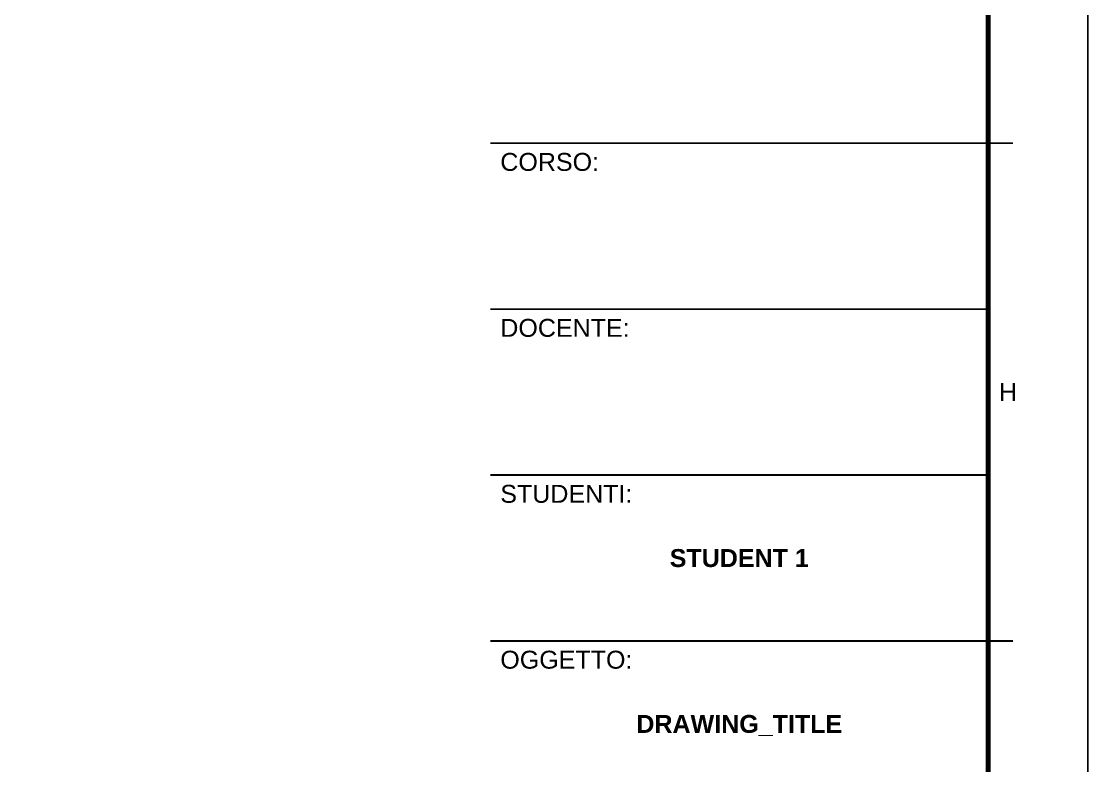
# Paper-space layout 'A000' of a CAD drawing. Header units: millimetres. Extents: x 0 to 841, y 0 to 594.
# Drawn here: x 733.9 to 841.1, y 147.5 to 222.2 of the extents above; entities that cross this region are included whole.
import ezdxf
from ezdxf.enums import TextEntityAlignment as Align

# ---------------------------------------------------------------- set-up
doc = ezdxf.new("R2010")
doc.units = ezdxf.units.MM
doc.header["$MEASUREMENT"] = 0
doc.layers.add('G-ANNO-NPLT', color=210, linetype='Continuous', plot=False)
doc.layers.add('G-ANNO-TEXT', color=3, linetype='Continuous')
doc.layers.add('G-ANNO-TTLB', color=3, linetype='Continuous')
doc.styles.add('ARIAL', font='arial.ttf')
doc.styles.add('ARIAL-BOLD', font='arialbd.ttf')

# ---------------------------------------------------------------- blocks, each defined once
blk = doc.blocks.new('A1_GRID_LAYOUT')
at = {"layer": 'G-ANNO-NPLT', "const_width": 0.18}
blk.add_lwpolyline([(841, 0), (841, 594)], dxfattribs=at)
at = {"layer": 'G-ANNO-TTLB', "const_width": 0.5, "flags": 128}
blk.add_lwpolyline([(25, 584), (25, 10), (831, 10), (831, 584)], close=True, dxfattribs=at)
at = {"layer": 'G-ANNO-TTLB', "const_width": 0.18, "flags": 128}
for points in [[(833.5, 210), (831, 210)], [(833.5, 160), (831, 160)]]:
    blk.add_lwpolyline(points, dxfattribs=at)
at = {"layer": 'G-ANNO-TEXT', "style": 'ARIAL'}
blk.add_text('H', height=1.8, dxfattribs=at).set_placement((832.98, 185), align=Align.MIDDLE_CENTER)
blk = doc.blocks.new('BLOCK_TITLE')
at = {"layer": 'G-ANNO-TTLB', "const_width": 0.18}
for points in [[(0, 200), (-50, 200)], [(0, 183.33), (-50, 183.33)], [(0, 166.67), (-50, 166.67)], [(-50, 166.67), (0, 166.67)], [(-50, 150), (0, 150)], [(-50, 150), (0, 150)], [(-50, 150), (0, 150)], [(-50, 150), (0, 150)]]:
    blk.add_lwpolyline(points, dxfattribs=at)
at = {"layer": 'G-ANNO-TEXT', "style": 'ARIAL'}
for s, p in [('CORSO:', (-49, 199.02)), ('DOCENTE:', (-49, 182.35)), ('STUDENTI:', (-49, 165.68)), ('OGGETTO:', (-49, 149.02))]:
    blk.add_text(s, height=1.8, dxfattribs=at).set_placement(p, align=Align.TOP_LEFT)
at = {"layer": 'G-ANNO-TEXT', "style": 'ARIAL-BOLD'}
for tag, height, p in [('PROJECT_TITLE', 3.6, (-25, 223.61)), ('STUDENTS', 1.8, (-25, 158.33)), ('DRAWING_TITLE', 1.8, (-25, 141.67)), ('NOTES', 1.8, (-25, 125)), ('FILENAME', 1.8, (-25, 108.33)), ('SHEET', 9.6, (-25, 25))]:
    blk.add_attdef(tag, text='', height=height, dxfattribs=at).set_placement(p, align=Align.MIDDLE_CENTER)
at = {"layer": 'G-ANNO-TEXT', "style": 'ARIAL-BOLD', "flags": 2}
for tag, p in [('CLASS', (-25, 191.67)), ('PROFESSOR', (-25, 175))]:
    blk.add_attdef(tag, text='', height=1.8, dxfattribs=at).set_placement(p, align=Align.MIDDLE_CENTER)
at = {"layer": 'G-ANNO-TEXT', "style": 'ARIAL-BOLD'}
for tag, p in [('VERSION_9', (-49, 92.5)), ('VERSION_8', (-49, 87.5)), ('VERSION_7', (-49, 82.5)), ('VERSION_6', (-49, 77.5)), ('VERSION_5', (-49, 72.5)), ('VERSION_4', (-49, 67.5)), ('VERSION_3', (-49, 62.5)), ('VERSION_2', (-49, 57.5)), ('VERSION_1', (-49, 52.5)), ('SHEET_TOTAL', (-5.68, 47.98)), ('DATE', (-39.01, 5.53)), ('REV', (-39.01, 2.51))]:
    blk.add_attdef(tag, text='', height=1.8, dxfattribs=at).set_placement(p, align=Align.MIDDLE_LEFT)
for tag, p in [('DATA_9', (-2.81, 92.5)), ('DATA_8', (-2.81, 87.5)), ('DATA_7', (-2.81, 82.5)), ('DATA_6', (-2.81, 77.5)), ('DATA_5', (-2.81, 72.5)), ('DATA_4', (-2.81, 67.5)), ('DATA_3', (-2.81, 62.5)), ('DATA_2', (-2.81, 57.5)), ('DATA_1', (-2.81, 52.5)), ('SHEET_COPY', (-11.42, 47.98)), ('SCALE', (-4.42, 5.53))]:
    blk.add_attdef(tag, text='', height=1.8, dxfattribs=at).set_placement(p, align=Align.MIDDLE_RIGHT)

psp = doc.layouts.new('A000')

# ---------------------------------------------------------------- block references
ref = psp.add_blockref('BLOCK_TITLE', (831, 10))
ref.add_attrib('DRAWING_TITLE', 'DRAWING_TITLE', dxfattribs={"layer": 'G-ANNO-TEXT', "height": 1.8, "style": 'ARIAL-BOLD'}).set_placement((806, 151.67), align=Align.MIDDLE_CENTER)
ref.add_attrib('STUDENTS', 'STUDENT 1', dxfattribs={"layer": 'G-ANNO-TEXT', "height": 1.8, "style": 'ARIAL-BOLD'}).set_placement((806, 168.33), align=Align.MIDDLE_CENTER)

# ---------------------------------------------------------------- next in the draw order: block references
psp.add_blockref('A1_GRID_LAYOUT', (0, 0))

doc.saveas('drawing.dxf')
